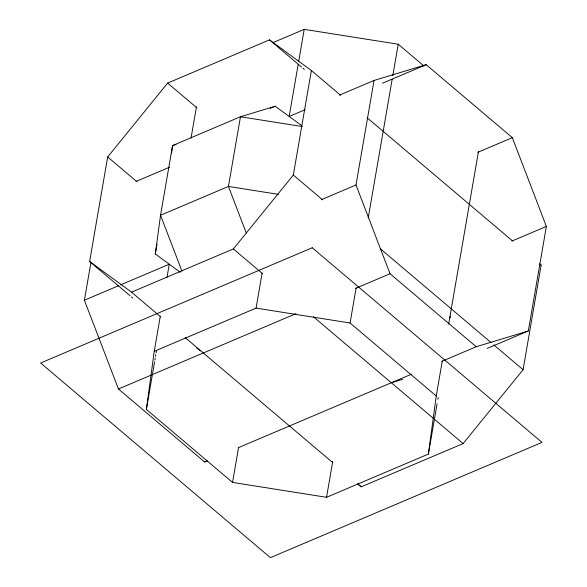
<?xml version="1.0" encoding="UTF-8"?>
<svg xmlns="http://www.w3.org/2000/svg" width="587" height="587" viewBox="0 0 587 587"><rect width="100%" height="100%" fill="white"/><g stroke="black" fill="none" stroke-linecap="round" stroke-linejoin="round"><path stroke-width="0.88" d="M180.297 272.28L155.306 253.995L160.537 215.26L172.571 145.569L240.472 116.754L275.208 106.24L301.674 125.603M171.477 153.677L172.571 145.569L176.049 144.512M437.08 403.797L428.393 454.089L326.541 497.306L232.54 482.419L146.376 409.425L154.227 351.327L160.273 316.298M428.393 454.089L436.236 395.99L442.29 360.961M450.06 317.956L450.302 316.136M130.057 295.738L89.628 261.486L107.685 156.956L167.633 83.083L269.484 39.865L311.381 70.521L340.658 95.329M207.211 461.191L204.606 461.976L118.449 388.99L84.396 300.221L90.934 262.374M155.306 253.995L156.384 247.736M156.692 245.953L157 244.163M166.943 277.68L169.269 264.209L120.533 284.893M191.046 138.121L196.476 106.695M146.376 409.425L154.601 361.827M154.909 360.036L155.225 358.239M155.533 356.441L155.841 354.643M156.149 352.853L156.465 351.055M154.227 351.327L256.071 308.109L262.125 273.087M298.174 64.372L289.178 116.461L305.145 109.688M298.636 61.679L304.22 29.35L398.228 44.238L423.939 66.015M232.54 482.419L238.586 447.397M89.628 261.486L131.525 292.15L233.369 248.932L293.324 175.058L311.381 70.521M528.315 330.965L476.204 346.741L390.047 273.747L355.993 184.986L374.051 80.448L426.162 64.68L512.319 137.666L546.372 226.435L528.315 330.965L487.137 348.436M436.236 395.99L350.079 322.997L356.126 287.975M368.24 217.865L392.175 79.26M392.798 75.672L398.228 44.238M326.541 497.306L332.748 461.382M448.644 324.141L478.493 151.358M437.858 399.307L438.166 397.516M357.608 484.106L361.284 486.792L463.128 443.574L523.083 369.7L541.141 265.17L539.747 263.989M273.08 42.565L304.22 29.35M270.181 108.375L275.208 106.24M136.067 181.427L169.68 167.163M339.594 95.072L374.051 80.448M382.46 83.222L426.162 64.68M84.396 300.221L118.853 285.605M321.537 199.602L355.993 184.986M477.862 152.29L512.319 137.666M118.449 388.99L295.914 313.685M355.59 288.364L390.047 273.747M511.915 241.052L546.372 226.435M204.606 461.976L207.13 460.912M238.219 447.72L411.502 374.19M441.754 361.357L476.204 346.741M393.07 382.225L402.623 379.334M302.246 126.543L240.472 116.754L228.431 186.446L246.269 232.944M278.568 194.385L228.431 186.446L160.537 215.26L181.941 271.047M256.071 308.109L350.079 322.997M539.673 264.091L541.141 265.17M196.711 348.135L200.38 350.821M367.146 117.767L512.561 240.956M269.484 39.865L301.549 67.028M302.943 68.209L304.337 69.391M293.324 175.058L322.601 199.859M380.413 248.837L491.018 342.537M493.806 344.899L523.083 369.7M167.633 83.083L196.916 107.883M233.369 248.932L262.646 273.74M313.509 316.826L463.128 443.574M107.685 156.956L136.962 181.757M131.525 292.15L160.801 316.951M185.198 337.62L332.704 462.578M357.799 483.842L361.284 486.792M131.451 296.919L132.845 298.101M312.225 247.765L40.628 363.008L270.387 557.65L541.984 442.407L312.225 247.765"/></g></svg>
